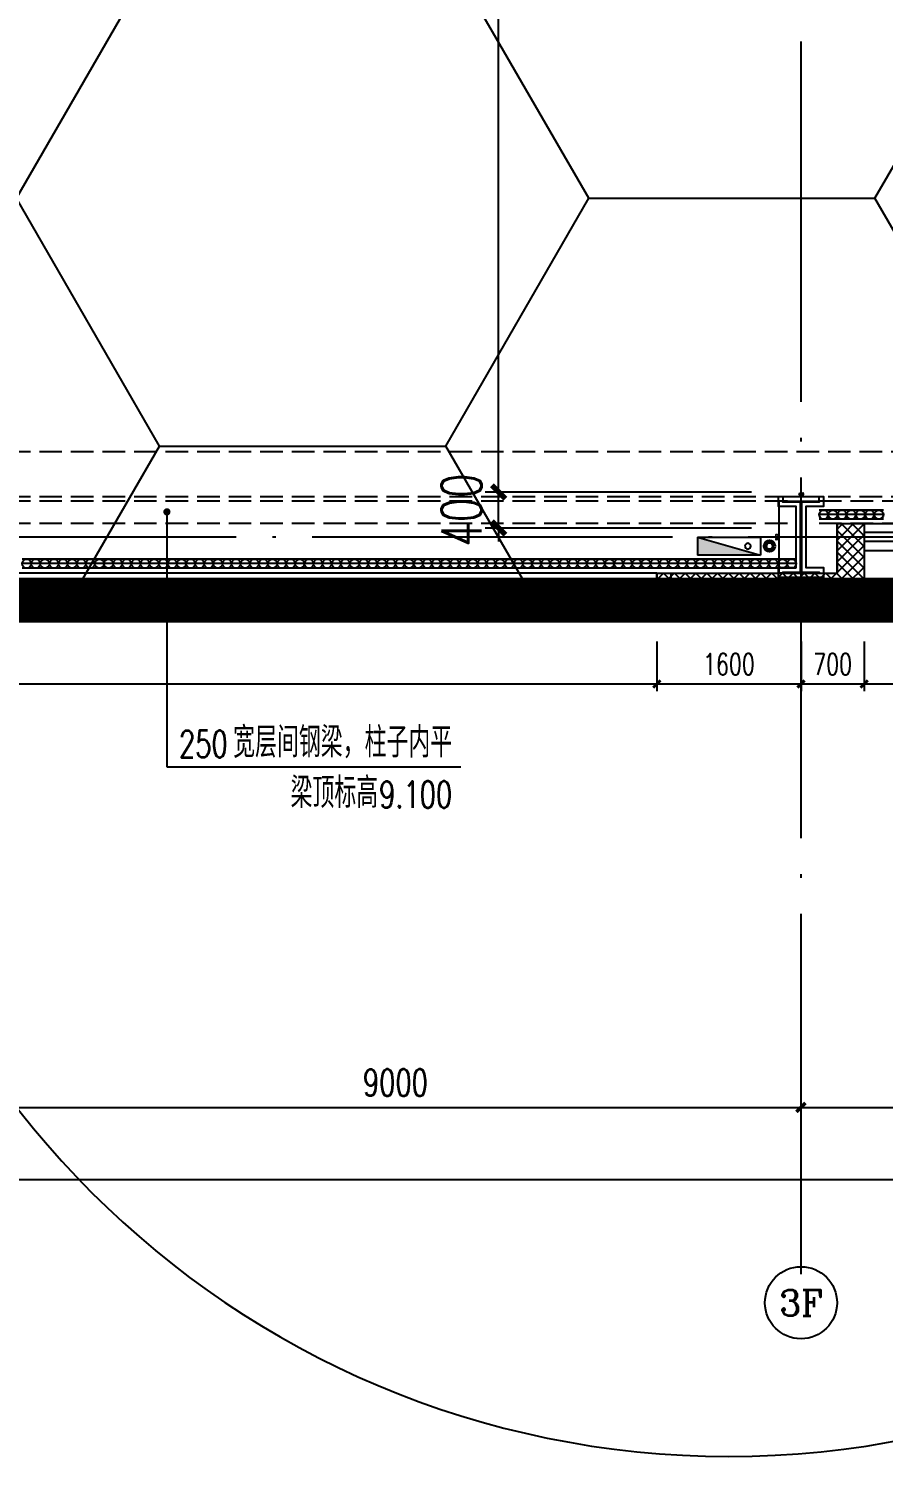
# Model space of a CAD drawing. Extents: x -821772 to -21949, y 506164 to 1049594.
# Drawn here: x -182425 to -172940, y 538719 to 554563 of the extents above; entities that cross this region are included whole.
import ezdxf
from ezdxf.enums import TextEntityAlignment as Align
from ezdxf.xclip import XClip

# ---------------------------------------------------------------- set-up
doc = ezdxf.new("R2010")
doc.units = 0
doc.header["$LTSCALE"] = 1000
doc.header["$MEASUREMENT"] = 0
doc.header["$XCLIPFRAME"] = 2
for name, pattern in [('10平面20250807_t3$0$DASH', [0.35, 0.25, -0.1]), ('10平面20250807_t3$0$DOTE', [2.42, 2, -0.2, 0.02, -0.2]), ('DASH', [0.35, 0.25, -0.1])]:
    doc.linetypes.add(name, pattern=pattern)
doc.layers.get('Defpoints').update_dxf_attribs({"color": 210})
doc.layers.add('1-防火分区线', color=201, linetype='DASH', lineweight=50)
doc.layers.add('10平面20250807_t3$0$LG-ZF消防', color=1, linetype='Continuous', lineweight=60)
for name, color, linetype in [('10平面20250807_t3$0$A-AXIS-D', 8, 'Continuous'), ('10平面20250807_t3$0$A-AXIS-DOTE', 8, '10平面20250807_t3$0$DOTE'), ('10平面20250807_t3$0$A-AXIS-DP', 8, 'Continuous'), ('10平面20250807_t3$0$A-AXIS-SYMB', 8, 'Continuous'), ('10平面20250807_t3$0$A-HATCH-2', 8, 'Continuous'), ('10平面20250807_t3$0$A-HRAIL', 8, 'Continuous'), ('10平面20250807_t3$0$A-LIN-V', 8, 'Continuous'), ('10平面20250807_t3$0$A-SFCE', 8, 'Continuous'), ('10平面20250807_t3$0$A-WINDOW', 8, 'Continuous'), ('10平面20250807_t3$0$AS-COLN', 8, 'Continuous'), ('10平面20250807_t3$0$AS-WALL', 8, 'Continuous'), ('10平面20250807_t3$0$AS-结构边线层', 8, 'Continuous'), ('10平面20250807_t3$0$DIM_SYMB', 8, 'Continuous'), ('10平面20250807_t3$0$PUB_HATCH', 8, 'Continuous'), ('10平面20250807_t3$0$PUB_TEXT', 8, 'Continuous'), ('10平面20250807_t3$0$SB_ZF消火栓', 10, 'Continuous'), ('10平面20250807_t3$0$SB_ZF消火栓M', 10, 'Continuous'), ('10平面20250807_t3$0$建-窗', 8, 'Continuous'), ('10平面20250807_t3$0$建-门窗编号', 8, 'Continuous'), ('PUB_HATCH', 8, 'Continuous')]:
    doc.layers.add(name, color=color, linetype=linetype)
doc.styles.add('10平面20250807_t3$0$_TCH_AXIS', font='COMPLEX', dxfattribs={"bigfont": 'GBCBIG'})
doc.styles.add('10平面20250807_t3$0$_TCH_DIM', font='SIMPLEX', dxfattribs={"bigfont": 'GBCBIG'})
doc.styles.add('10平面20250807_t3$0$_TCH_DIM_T3', font='SIMPLEX', dxfattribs={"width": 0.705882, "bigfont": 'GBCBIG'})
doc.styles.add('10平面20250807_t3$0$A-WIN-LABEL', font='SIMPLEX', dxfattribs={"bigfont": 'GBCBIG'})
doc.dimstyles.new('10平面20250807_t3$0$_TCH_ARCH&&10', dxfattribs={"dimtxt": 29.75, "dimasz": 10, "dimexe": 10, "dimexo": 10, "dimgap": 12.625, "dimtad": 1, "dimdec": 0, "dimzin": 0, "dimdsep": 46, "dimtxsty": '10平面20250807_t3$0$_TCH_DIM_T3', "dimblk": '10平面20250807_t3$0$_ArchTick', "dimcen": 0.09, "dimclrt": 7, "dimazin": 2, "dimtfac": 1, "dimtdec": 0, "dimtix": 1, "dimtmove": 2, "dimatfit": 3, "dimfxl": 0, "dimtolj": 1, "dimtzin": 0, "dimarcsym": 0})
doc.dimstyles.new('10平面20250807_t3$0$_TCH_ARCH&&100', dxfattribs={"dimtxt": 297.5, "dimasz": 100, "dimexe": 100, "dimexo": 100, "dimgap": 126.25, "dimtad": 1, "dimdec": 0, "dimzin": 0, "dimdsep": 46, "dimtxsty": '10平面20250807_t3$0$_TCH_DIM_T3', "dimblk": '10平面20250807_t3$0$_ArchTick', "dimcen": 0.09, "dimclrt": 7, "dimazin": 2, "dimtfac": 1, "dimtdec": 0, "dimtix": 1, "dimtmove": 2, "dimatfit": 3, "dimfxl": 0, "dimtolj": 1, "dimtzin": 0, "dimarcsym": 0})
doc.dimstyles.new('10平面20250807_t3$0$_TCH_ARCH&&150', dxfattribs={"dimtxt": 446.25, "dimasz": 150, "dimexe": 150, "dimexo": 150, "dimgap": 189.375, "dimtad": 1, "dimdec": 0, "dimzin": 0, "dimdsep": 46, "dimtxsty": '10平面20250807_t3$0$_TCH_DIM_T3', "dimblk": '10平面20250807_t3$0$_ArchTick', "dimcen": 0.09, "dimclrt": 7, "dimazin": 2, "dimtfac": 1, "dimtdec": 0, "dimtix": 1, "dimtmove": 2, "dimatfit": 3, "dimfxl": 0, "dimtolj": 1, "dimtzin": 0, "dimarcsym": 0})
doc.dimstyles.new('10平面20250807_t3$0$_TCH_ARCH&&80', dxfattribs={"dimtxt": 238, "dimasz": 80, "dimexe": 80, "dimexo": 80, "dimgap": 101, "dimtad": 1, "dimdec": 0, "dimzin": 0, "dimdsep": 46, "dimtxsty": '10平面20250807_t3$0$_TCH_DIM_T3', "dimblk": '10平面20250807_t3$0$_ArchTick', "dimcen": 0.09, "dimclrt": 7, "dimazin": 2, "dimtfac": 1, "dimtdec": 0, "dimtix": 1, "dimtmove": 2, "dimatfit": 3, "dimfxl": 0, "dimtolj": 1, "dimtzin": 0, "dimarcsym": 0})
pattern_1 = [(45, (60, 0), (-60.000061, 60.000061), []), (135, (60, 0), (-60.000061, -60.000061), [])]

# ---------------------------------------------------------------- blocks, each defined once
blk = doc.blocks.new('10平面20250807_t3$0$_ArchTick')
at = {"color": 0, "linetype": 'ByBlock', "const_width": 0.4}
blk.add_lwpolyline([(-0.5, -0.5), (0.5, 0.5)], dxfattribs=at)
blk = doc.blocks.new('*D9918')
at = {"layer": '10平面20250807_t3$0$A-AXIS-D', "color": 0, "lineweight": -2}
for p, q in [((37882, -261470), (37882, -262328)), ((46882, -261470), (46882, -262328)), ((37882, -262228), (46882, -262228))]:
    blk.add_line(p, q, dxfattribs=at)
at = {"layer": 'Defpoints', "color": 0}
for p in [(37882, -261370), (46882, -261370), (46882, -262228)]:
    blk.add_point(p, dxfattribs=at)
at = {"layer": '10平面20250807_t3$0$A-AXIS-D', "color": 0, "lineweight": -2, "xscale": 100, "yscale": 100, "zscale": 100, "rotation": 180}
blk.add_blockref('10平面20250807_t3$0$_ArchTick', (37882, -262228), dxfattribs=at)
at = {"layer": '10平面20250807_t3$0$A-AXIS-D', "color": 0, "lineweight": -2, "xscale": 100, "yscale": 100, "zscale": 100}
blk.add_blockref('10平面20250807_t3$0$_ArchTick', (46882, -262228), dxfattribs=at)
at = {"layer": '10平面20250807_t3$0$A-AXIS-D', "color": 7, "insert": (42382, -261953), "char_height": 297.5, "attachment_point": 5, "style": '10平面20250807_t3$0$_TCH_DIM_T3'}
blk.add_mtext('\\A1;9000', dxfattribs=at)
blk = doc.blocks.new('*D9919')
at = {"layer": '10平面20250807_t3$0$A-AXIS-D', "color": 0, "lineweight": -2}
for p, q in [((46882, -261470), (46882, -262328)), ((55882, -261470), (55882, -262328)), ((46882, -262228), (55882, -262228))]:
    blk.add_line(p, q, dxfattribs=at)
at = {"layer": 'Defpoints', "color": 0}
for p in [(46882, -261370), (55882, -261370), (55882, -262228)]:
    blk.add_point(p, dxfattribs=at)
at = {"layer": '10平面20250807_t3$0$A-AXIS-D', "color": 0, "lineweight": -2, "xscale": 100, "yscale": 100, "zscale": 100, "rotation": 180}
blk.add_blockref('10平面20250807_t3$0$_ArchTick', (46882, -262228), dxfattribs=at)
at = {"layer": '10平面20250807_t3$0$A-AXIS-D', "color": 0, "lineweight": -2, "xscale": 100, "yscale": 100, "zscale": 100}
blk.add_blockref('10平面20250807_t3$0$_ArchTick', (55882, -262228), dxfattribs=at)
at = {"layer": '10平面20250807_t3$0$A-AXIS-D', "color": 7, "insert": (51382, -261953), "char_height": 297.5, "attachment_point": 5, "style": '10平面20250807_t3$0$_TCH_DIM_T3'}
blk.add_mtext('\\A1;9000', dxfattribs=at)
blk = doc.blocks.new('*D10049')
at = {"layer": '10平面20250807_t3$0$A-AXIS-D', "color": 0, "lineweight": -2}
for p, q in [((-93018, -261570), (-93018, -263128)), ((92682, -261570), (92682, -263128)), ((-93018, -263028), (92682, -263028))]:
    blk.add_line(p, q, dxfattribs=at)
at = {"layer": 'Defpoints', "color": 0}
for p in [(-93018, -261470), (92682, -261470), (92682, -263028)]:
    blk.add_point(p, dxfattribs=at)
at = {"layer": '10平面20250807_t3$0$A-AXIS-D', "color": 0, "lineweight": -2, "xscale": 100, "yscale": 100, "zscale": 100, "rotation": 180}
blk.add_blockref('10平面20250807_t3$0$_ArchTick', (-93018, -263028), dxfattribs=at)
at = {"layer": '10平面20250807_t3$0$A-AXIS-D', "color": 0, "lineweight": -2, "xscale": 100, "yscale": 100, "zscale": 100}
blk.add_blockref('10平面20250807_t3$0$_ArchTick', (92682, -263028), dxfattribs=at)
at = {"layer": '10平面20250807_t3$0$A-AXIS-D', "color": 7, "insert": (-168, -262753), "char_height": 297.5, "attachment_point": 5, "style": '10平面20250807_t3$0$_TCH_DIM_T3'}
blk.add_mtext('\\A1;185700', dxfattribs=at)
blk = doc.blocks.new('10平面20250807_t3$0$WINDOW2DLIB$DYNSTYLE$00000005')
at = {"color": 0}
for points in [[(-0.5, 0.5), (-0.5, -0.5)], [(-0.5, 0.5), (0.5, 0.5)], [(0.5, -0.5), (0.5, 0.5)], [(0.5, 0.16667), (-0.5, 0.16667)], [(0.5, -0.16667), (-0.5, -0.16667)], [(-0.5, -0.5), (0.5, -0.5)]]:
    blk.add_lwpolyline(points, dxfattribs=at)
blk = doc.blocks.new('10平面20250807_t3$0$42343243')
at = {"layer": '10平面20250807_t3$0$PUB_HATCH'}
h = blk.add_hatch(dxfattribs=at)
h.set_pattern_fill('多孔材料', color=256, scale=30, style=0)
h.set_pattern_definition(pattern_1)
h.paths.add_polyline_path([(-173154, 1223170), (-175454, 1223170), (-175454, 1222870), (-173454, 1222870)])
h = blk.add_hatch(dxfattribs=at)
h.set_pattern_fill('多孔材料', color=256, scale=30, style=0)
h.set_pattern_definition(pattern_1)
h.paths.add_polyline_path([(-173454, 1222320), (-173154, 1222620), (-173154, 1223170), (-173454, 1222870)])
h = blk.add_hatch(dxfattribs=at)
h.set_pattern_fill('多孔材料', color=256, scale=30, style=0)
h.set_pattern_definition(pattern_1)
h.paths.add_polyline_path([(-173454, 1222320), (-173154, 1222320), (-173154, 1222620)])
at = {"layer": '10平面20250807_t3$0$AS-WALL'}
for p, q in [((-173154, 1223170), (-175454, 1223170)), ((-175454, 1223170), (-175454, 1222870)), ((-173154, 1222620), (-173154, 1223170)), ((-175454, 1222870), (-173454, 1222870)), ((-173454, 1222320), (-173454, 1222870)), ((-173154, 1222320), (-173154, 1222620)), ((-173454, 1222320), (-173154, 1222320))]:
    blk.add_line(p, q, dxfattribs=at)
at = {"layer": '10平面20250807_t3$0$建-窗'}
ref = blk.add_blockref('10平面20250807_t3$0$WINDOW2DLIB$DYNSTYLE$00000005', (-185904, 1223020), dxfattribs=dict(at, xscale=-20900, yscale=-300, zscale=300, rotation=359.9999999994913))
ref.add_attrib('A', 'C20924', (-186194, 1223521), dxfattribs={"layer": '10平面20250807_t3$0$建-门窗编号', "ltscale": 500, "height": 148.8, "style": '10平面20250807_t3$0$A-WIN-LABEL', "width": 0.705882})
ref = blk.add_blockref('10平面20250807_t3$0$WINDOW2DLIB$DYNSTYLE$00000005', (-172404, 1222470), dxfattribs=dict(at, xscale=-1500, yscale=300, zscale=300, rotation=179.9999999999555))
ref.add_attrib('A', 'C1584', (-172634, 1222733), dxfattribs={"layer": '10平面20250807_t3$0$建-门窗编号', "ltscale": 500, "height": 148.8, "rotation": 360, "style": '10平面20250807_t3$0$A-WIN-LABEL', "width": 0.705882})
blk = doc.blocks.new('10平面20250807_t3$0$43243')
at = {"layer": '10平面20250807_t3$0$AS-结构边线层'}
blk.add_lwpolyline([(-227454, 549070), (-225354, 549070), (-225354, 548520), (-223514, 548520), (-223514, 548350), (-210494, 548350), (-210494, 548520), (-200454, 548520), (-200454, 549070), (-198354, 549070), (-198354, 548520), (-196514, 548520), (-196514, 548350), (-175294, 548350), (-175294, 548520), (-173454, 548520), (-173454, 549070), (-171354, 549070), (-171354, 548520), (-169514, 548520), (-169514, 548350), (-155994, 548350), (-155994, 548520), (-146454, 548520)], dxfattribs=at)
blk = doc.blocks.new('10平面20250807_t3$0$3243243')
at = {"layer": '10平面20250807_t3$0$A-AXIS-SYMB'}
for p, q in [((-180890, 549200), (-180890, 546370)), ((-180890, 546370), (-177630, 546370))]:
    blk.add_line(p, q, dxfattribs=at)
at = {"layer": '10平面20250807_t3$0$A-AXIS-SYMB', "const_width": 40}
blk.add_lwpolyline([(-180890, 549220, 1), (-180890, 549180, 1)], format="xyb", close=True, dxfattribs=at)
at = {"layer": '10平面20250807_t3$0$A-SFCE', "linetype": '10平面20250807_t3$0$DASH'}
for p, q in [((-174004.2, 549320), (-191704.2, 549320)), ((-174004.2, 549070), (-191704.2, 549070))]:
    blk.add_line(p, q, dxfattribs=at)
at = {"layer": '10平面20250807_t3$0$A-SFCE', "color": 2, "linetype": '10平面20250807_t3$0$DASH'}
for p, q in [((-165004.2, 549320), (-173704.2, 549320)), ((-165004.2, 549070), (-173704.2, 549070))]:
    blk.add_line(p, q, dxfattribs=at)
at = {"layer": '10平面20250807_t3$0$PUB_TEXT', "style": '10平面20250807_t3$0$_TCH_DIM'}
for s, p in [('宽层间钢梁，柱子内平', (-180155.2, 546475)), ('梁顶标高', (-179518, 545915))]:
    blk.add_text(s, height=337.59, dxfattribs=at).set_placement(p)
at = {"layer": '10平面20250807_t3$0$PUB_TEXT', "style": '10平面20250807_t3$0$_TCH_DIM', "width": 0.705882}
for s, p in [('250', (-180755.2, 546475)), ('9.100', (-178535, 545915))]:
    blk.add_text(s, height=297.5, dxfattribs=at).set_placement(p)
blk = doc.blocks.new('*D10507')
at = {"layer": '10平面20250807_t3$0$A-WINDOW', "color": 0, "lineweight": -2}
for p, q in [((-174404, 566520), (-177359, 566520)), ((-177209, 549420), (-177209, 566520)), ((-174404, 549420), (-177359, 549420))]:
    blk.add_line(p, q, dxfattribs=at)
at = {"layer": 'Defpoints', "color": 0}
for p in [(-177209, 566520), (-174254, 566520), (-174254, 549420)]:
    blk.add_point(p, dxfattribs=at)
at = {"layer": '10平面20250807_t3$0$A-WINDOW', "color": 0, "lineweight": -2, "xscale": 150, "yscale": 150, "zscale": 150}
for p, rotation in [((-177209, 566520), 90), ((-177209, 549420), 270)]:
    blk.add_blockref('10平面20250807_t3$0$_ArchTick', p, dxfattribs=dict(at, rotation=rotation))
at = {"layer": '10平面20250807_t3$0$A-WINDOW', "color": 7, "insert": (-177621, 557970), "char_height": 446.2, "attachment_point": 5, "rotation": 90, "style": '10平面20250807_t3$0$_TCH_DIM_T3'}
blk.add_mtext('\\A1;17100', dxfattribs=at)
blk = doc.blocks.new('*D10508')
at = {"layer": '10平面20250807_t3$0$A-WINDOW', "color": 0, "lineweight": -2}
for p, q in [((-177209, 549420), (-177209, 549570)), ((-174404, 549420), (-177359, 549420)), ((-177209, 549020), (-177209, 549420)), ((-174404, 549020), (-177359, 549020)), ((-177209, 549020), (-177209, 548870))]:
    blk.add_line(p, q, dxfattribs=at)
at = {"layer": 'Defpoints', "color": 0}
for p in [(-177209, 549420), (-174254, 549420), (-174254, 549020)]:
    blk.add_point(p, dxfattribs=at)
at = {"layer": '10平面20250807_t3$0$A-WINDOW', "color": 0, "lineweight": -2, "xscale": 150, "yscale": 150, "zscale": 150}
for p, rotation in [((-177209, 549420), 270), ((-177209, 549020), 90)]:
    blk.add_blockref('10平面20250807_t3$0$_ArchTick', p, dxfattribs=dict(at, rotation=rotation))
at = {"layer": '10平面20250807_t3$0$A-WINDOW', "color": 7, "insert": (-177621, 549220), "char_height": 446.2, "attachment_point": 5, "rotation": 90, "style": '10平面20250807_t3$0$_TCH_DIM_T3'}
blk.add_mtext('\\A1;400', dxfattribs=at)
blk = doc.blocks.new('*D10492')
at = {"layer": '10平面20250807_t3$0$A-AXIS-DP', "color": 0, "lineweight": -2}
for p, q in [((-165054, 621030), (-165054, 621079)), ((-165054, 621069), (-164654, 621069)), ((-164654, 621030), (-164654, 621079))]:
    blk.add_line(p, q, dxfattribs=at)
at = {"layer": 'Defpoints', "color": 0}
for p in [(-165054, 621020), (-164654, 621069), (-164654, 621020)]:
    blk.add_point(p, dxfattribs=at)
at = {"layer": '10平面20250807_t3$0$A-AXIS-DP', "color": 0, "lineweight": -2, "xscale": 10, "yscale": 10, "zscale": 10, "rotation": 180}
blk.add_blockref('10平面20250807_t3$0$_ArchTick', (-165054, 621069), dxfattribs=at)
at = {"layer": '10平面20250807_t3$0$A-AXIS-DP', "color": 0, "lineweight": -2, "xscale": 10, "yscale": 10, "zscale": 10}
blk.add_blockref('10平面20250807_t3$0$_ArchTick', (-164654, 621069), dxfattribs=at)
at = {"layer": '10平面20250807_t3$0$A-AXIS-DP', "color": 7, "insert": (-164854, 621096), "char_height": 29.8, "attachment_point": 5, "style": '10平面20250807_t3$0$_TCH_DIM_T3'}
blk.add_mtext('\\A1;400', dxfattribs=at)
blk = doc.blocks.new('*D10493')
at = {"layer": '10平面20250807_t3$0$A-AXIS-DP', "color": 0, "lineweight": -2}
for p, q in [((-165064, 621020), (-165105, 621020)), ((-165095, 620220), (-165095, 621020)), ((-165064, 620220), (-165105, 620220))]:
    blk.add_line(p, q, dxfattribs=at)
at = {"layer": 'Defpoints', "color": 0}
for p in [(-165095, 621020), (-165054, 621020), (-165054, 620220)]:
    blk.add_point(p, dxfattribs=at)
at = {"layer": '10平面20250807_t3$0$A-AXIS-DP', "color": 0, "lineweight": -2, "xscale": 10, "yscale": 10, "zscale": 10}
for p, rotation in [((-165095, 621020), 90), ((-165095, 620220), 270)]:
    blk.add_blockref('10平面20250807_t3$0$_ArchTick', p, dxfattribs=dict(at, rotation=rotation))
at = {"layer": '10平面20250807_t3$0$A-AXIS-DP', "color": 7, "insert": (-165123, 620620), "char_height": 29.8, "attachment_point": 5, "rotation": 90, "style": '10平面20250807_t3$0$_TCH_DIM_T3'}
blk.add_mtext('\\A1;800', dxfattribs=at)
blk = doc.blocks.new('10平面20250807_t3$0$99平面图例外参$0$$LinePat$圆环')
for points in [[(0, 150), (300, 150)], [(0, 0), (300, 0)], [(0, -150), (300, -150)]]:
    blk.add_lwpolyline(points)
at = {"color": 0}
blk.add_circle((150, 0), 150, dxfattribs=at)
blk = doc.blocks.new('10平面20250807_t3$0$34242343243')
at = {"layer": '10平面20250807_t3$0$A-HRAIL', "yscale": 0.3333333333333333, "zscale": 0.3333333333333333}
for p, xscale, rotation in [((-173552, 549170), 0.3402776645623614, 180), ((-173450, 549170), 0.3402776645623614, 180), ((-173348, 549170), 0.3402776645623614, 180), ((-173246, 549170), 0.3402776645623614, 180), ((-173144, 549170), 0.3402776645623614, 180), ((-173042, 549170), 0.3402776645623614, 180), ((-172940, 549170), 0.3402776645623614, 180), ((-182396, 548626), 0.3368181818181818, 180.0000000002033), ((-182295, 548626), 0.3368181818181818, 180.0000000002033), ((-182194, 548626), 0.3368181818181818, 180.0000000002033), ((-182093, 548626), 0.3368181818181818, 180.0000000002033), ((-181992, 548626), 0.3368181818181818, 180.0000000002033), ((-181891, 548626), 0.3368181818181818, 180.0000000002033), ((-181790, 548626), 0.3368181818181818, 180.0000000002033), ((-181689, 548626), 0.3368181818181818, 180.0000000002033), ((-181588, 548626), 0.3368181818181818, 180.0000000002033), ((-181487, 548626), 0.3368181818181818, 180.0000000002033), ((-181386, 548626), 0.3368181818181818, 180.0000000002033), ((-181285, 548626), 0.3368181818181818, 180.0000000002033), ((-181183, 548626), 0.3368181818181818, 180.0000000002033), ((-181082, 548626), 0.3368181818181818, 180.0000000002033), ((-180981, 548626), 0.3368181818181818, 180.0000000002033), ((-180880, 548626), 0.3368181818181818, 180.0000000002033), ((-180779, 548626), 0.3368181818181818, 180.0000000002033), ((-180678, 548626), 0.3368181818181818, 180.0000000002033), ((-180577, 548626), 0.3368181818181818, 180.0000000002033), ((-180476, 548626), 0.3368181818181818, 180.0000000002033), ((-180375, 548626), 0.3368181818181818, 180.0000000002033), ((-180274, 548626), 0.3368181818181818, 180.0000000002033), ((-180173, 548626), 0.3368181818181818, 180.0000000002033), ((-180072, 548626), 0.3368181818181818, 180.0000000002033), ((-179971, 548626), 0.3368181818181818, 180.0000000002033), ((-179870, 548626), 0.3368181818181818, 180.0000000002033), ((-179769, 548626), 0.3368181818181818, 180.0000000002033), ((-179668, 548626), 0.3368181818181818, 180.0000000002033), ((-179567, 548626), 0.3368181818181818, 180.0000000002033), ((-179466, 548626), 0.3368181818181818, 180.0000000002033), ((-179365, 548626), 0.3368181818181818, 180.0000000002033), ((-179264, 548626), 0.3368181818181818, 180.0000000002033), ((-179163, 548626), 0.3368181818181818, 180.0000000002033), ((-179062, 548626), 0.3368181818181818, 180.0000000002033), ((-178960, 548626), 0.3368181818181818, 180.0000000002033), ((-178859, 548626), 0.3368181818181818, 180.0000000002033), ((-178758, 548626), 0.3368181818181818, 180.0000000002033), ((-178657, 548626), 0.3368181818181818, 180.0000000002033), ((-178556, 548626), 0.3368181818181818, 180.0000000002033), ((-178455, 548626), 0.3368181818181818, 180.0000000002033), ((-178354, 548626), 0.3368181818181818, 180.0000000002033), ((-178253, 548626), 0.3368181818181818, 180.0000000002033), ((-178152, 548626), 0.3368181818181818, 180.0000000002033), ((-178051, 548626), 0.3368181818181818, 180.0000000002033), ((-177950, 548626), 0.3368181818181818, 180.0000000002033), ((-177849, 548626), 0.3368181818181818, 180.0000000002033), ((-177748, 548626), 0.3368181818181818, 180.0000000002033), ((-177647, 548626), 0.3368181818181818, 180.0000000002033), ((-177546, 548626), 0.3368181818181818, 180.0000000002033), ((-177445, 548626), 0.3368181818181818, 180.0000000002033), ((-177344, 548626), 0.3368181818181818, 180.0000000002033), ((-177243, 548626), 0.3368181818181818, 180.0000000002033), ((-177142, 548626), 0.3368181818181818, 180.0000000002033), ((-177041, 548626), 0.3368181818181818, 180.0000000002033), ((-176940, 548626), 0.3368181818181818, 180.0000000002033), ((-176839, 548626), 0.3368181818181818, 180.0000000002033), ((-176737, 548626), 0.3368181818181818, 180.0000000002033), ((-176636, 548626), 0.3368181818181818, 180.0000000002033), ((-176535, 548626), 0.3368181818181818, 180.0000000002033), ((-176434, 548626), 0.3368181818181818, 180.0000000002033), ((-176333, 548626), 0.3368181818181818, 180.0000000002033), ((-176232, 548626), 0.3368181818181818, 180.0000000002033), ((-176131, 548626), 0.3368181818181818, 180.0000000002033), ((-176030, 548626), 0.3368181818181818, 180.0000000002033), ((-175929, 548626), 0.3368181818181818, 180.0000000002033), ((-175828, 548626), 0.3368181818181818, 180.0000000002033), ((-175727, 548626), 0.3368181818181818, 180.0000000002033), ((-175626, 548626), 0.3368181818181818, 180.0000000002033), ((-175525, 548626), 0.3368181818181818, 180.0000000002033), ((-175424, 548626), 0.3368181818181818, 180.0000000002033), ((-175323, 548626), 0.3368181818181818, 180.0000000002033), ((-175222, 548626), 0.3368181818181818, 180.0000000002033), ((-175121, 548626), 0.3368181818181818, 180.0000000002033), ((-175020, 548626), 0.3368181818181818, 180.0000000002033), ((-174919, 548626), 0.3368181818181818, 180.0000000002033), ((-174818, 548626), 0.3368181818181818, 180.0000000002033), ((-174717, 548626), 0.3368181818181818, 180.0000000002033), ((-174616, 548626), 0.3368181818181818, 180.0000000002033), ((-174514, 548626), 0.3368181818181818, 180.0000000002033), ((-174413, 548626), 0.3368181818181818, 180.0000000002033), ((-174312, 548626), 0.3368181818181818, 180.0000000002033), ((-174211, 548626), 0.3368181818181818, 180.0000000002033), ((-174110, 548626), 0.3368181818181818, 180.0000000002033), ((-174009, 548626), 0.3368181818181818, 180.0000000002033), ((-173908, 548626), 0.3368181818181818, 180.0000000002033)]:
    blk.add_blockref('10平面20250807_t3$0$99平面图例外参$0$$LinePat$圆环', p, dxfattribs=dict(at, xscale=xscale, rotation=rotation))
blk = doc.blocks.new('10平面20250807_t3$0$A$C5D961328')
at = {"layer": '10平面20250807_t3$0$SB_ZF消火栓'}
blk.add_hatch(color=256, dxfattribs=at).paths.add_polyline_path([(0, 40), (700, 40), (700, 240)])
at = {"layer": '10平面20250807_t3$0$A-LIN-V', "ltscale": 500}
blk.add_circle((350, 40), 10001, dxfattribs=at)
at = {"layer": '10平面20250807_t3$0$SB_ZF消火栓'}
for p, q in [((700, 240), (0, 240)), ((0, 240), (0, 40)), ((700, 240), (0, 40)), ((700, 240), (700, 40)), ((0, 40), (700, 40))]:
    blk.add_line(p, q, dxfattribs=at)
at = {"layer": '10平面20250807_t3$0$SB_ZF消火栓', "color": 1}
blk.add_circle((140, 140), 32.5, dxfattribs=at)
blk = doc.blocks.new('10平面20250807_t3$0$we42342343234')
at = {"layer": '10平面20250807_t3$0$LG-ZF消防'}
blk.add_circle((-174204, 548820), 50, dxfattribs=at)
at = {"layer": '10平面20250807_t3$0$SB_ZF消火栓M', "xscale": -1}
blk.add_blockref('10平面20250807_t3$0$A$C5D961328', (-174304, 548680), dxfattribs=at)
blk = doc.blocks.new('10平面20250807_t3$0$234243242332')
at = {"layer": '10平面20250807_t3$0$SB_ZF消火栓'}
blk.add_blockref('10平面20250807_t3$0$we42342343234', (0, 0), dxfattribs=at)
blk = doc.blocks.new('*D12142')
at = {"layer": '10平面20250807_t3$0$A-AXIS-DP', "color": 0, "lineweight": -2}
for p, q in [((-196354, 547760), (-196354, 547210)), ((-175454, 547760), (-175454, 547210)), ((-196354, 547290), (-175454, 547290))]:
    blk.add_line(p, q, dxfattribs=at)
at = {"layer": 'Defpoints', "color": 0}
for p in [(-196354, 547840), (-175454, 547840), (-175454, 547290)]:
    blk.add_point(p, dxfattribs=at)
at = {"layer": '10平面20250807_t3$0$A-AXIS-DP', "color": 0, "lineweight": -2, "xscale": 80, "yscale": 80, "zscale": 80, "rotation": 180}
blk.add_blockref('10平面20250807_t3$0$_ArchTick', (-196354, 547290), dxfattribs=at)
at = {"layer": '10平面20250807_t3$0$A-AXIS-DP', "color": 0, "lineweight": -2, "xscale": 80, "yscale": 80, "zscale": 80}
blk.add_blockref('10平面20250807_t3$0$_ArchTick', (-175454, 547290), dxfattribs=at)
at = {"layer": '10平面20250807_t3$0$A-AXIS-DP', "color": 7, "insert": (-185904, 547510), "char_height": 238, "attachment_point": 5, "style": '10平面20250807_t3$0$_TCH_DIM_T3'}
blk.add_mtext('\\A1;20900', dxfattribs=at)
blk = doc.blocks.new('*D12143')
at = {"layer": '10平面20250807_t3$0$A-AXIS-DP', "color": 0, "lineweight": -2}
for p, q in [((-175454, 547760), (-175454, 547210)), ((-173854, 547760), (-173854, 547210)), ((-175454, 547290), (-173854, 547290))]:
    blk.add_line(p, q, dxfattribs=at)
at = {"layer": 'Defpoints', "color": 0}
for p in [(-175454, 547840), (-173854, 547840), (-173854, 547290)]:
    blk.add_point(p, dxfattribs=at)
at = {"layer": '10平面20250807_t3$0$A-AXIS-DP', "color": 0, "lineweight": -2, "xscale": 80, "yscale": 80, "zscale": 80, "rotation": 180}
blk.add_blockref('10平面20250807_t3$0$_ArchTick', (-175454, 547290), dxfattribs=at)
at = {"layer": '10平面20250807_t3$0$A-AXIS-DP', "color": 0, "lineweight": -2, "xscale": 80, "yscale": 80, "zscale": 80}
blk.add_blockref('10平面20250807_t3$0$_ArchTick', (-173854, 547290), dxfattribs=at)
at = {"layer": '10平面20250807_t3$0$A-AXIS-DP', "color": 7, "insert": (-174654, 547510), "char_height": 238, "attachment_point": 5, "style": '10平面20250807_t3$0$_TCH_DIM_T3'}
blk.add_mtext('\\A1;1600', dxfattribs=at)
blk = doc.blocks.new('*D12144')
at = {"layer": '10平面20250807_t3$0$A-AXIS-DP', "color": 0, "lineweight": -2}
for p, q in [((-173854, 547760), (-173854, 547210)), ((-173154, 547760), (-173154, 547210)), ((-173854, 547290), (-173154, 547290))]:
    blk.add_line(p, q, dxfattribs=at)
at = {"layer": 'Defpoints', "color": 0}
for p in [(-173854, 547840), (-173154, 547840), (-173154, 547290)]:
    blk.add_point(p, dxfattribs=at)
at = {"layer": '10平面20250807_t3$0$A-AXIS-DP', "color": 0, "lineweight": -2, "xscale": 80, "yscale": 80, "zscale": 80, "rotation": 180}
blk.add_blockref('10平面20250807_t3$0$_ArchTick', (-173854, 547290), dxfattribs=at)
at = {"layer": '10平面20250807_t3$0$A-AXIS-DP', "color": 0, "lineweight": -2, "xscale": 80, "yscale": 80, "zscale": 80}
blk.add_blockref('10平面20250807_t3$0$_ArchTick', (-173154, 547290), dxfattribs=at)
at = {"layer": '10平面20250807_t3$0$A-AXIS-DP', "color": 7, "insert": (-173504, 547510), "char_height": 238, "attachment_point": 5, "style": '10平面20250807_t3$0$_TCH_DIM_T3'}
blk.add_mtext('\\A1;700', dxfattribs=at)
blk = doc.blocks.new('*D12145')
at = {"layer": '10平面20250807_t3$0$A-AXIS-DP', "color": 0, "lineweight": -2}
for p, q in [((-173154, 547760), (-173154, 547210)), ((-171654, 547760), (-171654, 547210)), ((-173154, 547290), (-171654, 547290))]:
    blk.add_line(p, q, dxfattribs=at)
at = {"layer": 'Defpoints', "color": 0}
for p in [(-173154, 547840), (-171654, 547840), (-171654, 547290)]:
    blk.add_point(p, dxfattribs=at)
at = {"layer": '10平面20250807_t3$0$A-AXIS-DP', "color": 0, "lineweight": -2, "xscale": 80, "yscale": 80, "zscale": 80, "rotation": 180}
blk.add_blockref('10平面20250807_t3$0$_ArchTick', (-173154, 547290), dxfattribs=at)
at = {"layer": '10平面20250807_t3$0$A-AXIS-DP', "color": 0, "lineweight": -2, "xscale": 80, "yscale": 80, "zscale": 80}
blk.add_blockref('10平面20250807_t3$0$_ArchTick', (-171654, 547290), dxfattribs=at)
at = {"layer": '10平面20250807_t3$0$A-AXIS-DP', "color": 7, "insert": (-172404, 547510), "char_height": 238, "attachment_point": 5, "style": '10平面20250807_t3$0$_TCH_DIM_T3'}
blk.add_mtext('\\A1;1500', dxfattribs=at)
blk = doc.blocks.new('10平面20250807_t3$0$dote')
at = {"layer": '10平面20250807_t3$0$A-AXIS-D'}
blk.add_circle((46882.2, -264396), 400, dxfattribs=at)
at = {"layer": '10平面20250807_t3$0$A-AXIS-DOTE', "ltscale": 2}
for p, q in [((46882.2, -264080), (46882.2, -167560.7)), ((98696.4, -255900), (-97273.6, -255900))]:
    blk.add_line(p, q, dxfattribs=at)
at = {"layer": '10平面20250807_t3$0$PUB_TEXT', "style": '10平面20250807_t3$0$_TCH_AXIS'}
blk.add_text('3F', height=288.12, dxfattribs=at).set_placement((46642.1, -264540.1), (47122.3, -264540.1), align=Align.FIT)
at = {"layer": '10平面20250807_t3$0$A-AXIS-D'}
for base, p1, p2, picture, middle in [((46882.2, -262227.8), (37882.2, -261369.8), (46882.2, -261369.8), '*D9918', (42382.2, -261952.8)), ((55882.2, -262227.8), (46882.2, -261369.8), (55882.2, -261369.8), '*D9919', (51382.2, -261952.8)), ((92682.2, -263027.8), (-93017.8, -261469.8), (92682.2, -261469.8), '*D10049', (-167.8, -262752.8))]:
    dim = blk.add_linear_dim(base=base, p1=p1, p2=p2, angle=0, dimstyle='10平面20250807_t3$0$_TCH_ARCH&&100', override={"dimgap": 0}, dxfattribs=at)
    dim.commit()
    dim.dimension.update_dxf_attribs({"geometry": picture, "text_midpoint": middle, "dimtype": 129})
blk = doc.blocks.new('10平面20250807_t3$0$4324324')
at = {"layer": '10平面20250807_t3$0$A-HATCH-2', "linetype": '10平面20250807_t3$0$DASH'}
for p, q in [((-312854.2, 549870), (-138054.2, 549870)), ((-312854.2, 549370), (-138054.2, 549370))]:
    blk.add_line(p, q, dxfattribs=at)
at = {"layer": '10平面20250807_t3$0$A-WINDOW'}
for p1, p2, picture, middle in [((-174254.2, 549420), (-174254.2, 566519.9), '*D10507', (-177621.3, 557970)), ((-174254.2, 549020), (-174254.2, 549420), '*D10508', (-177621.3, 549220))]:
    dim = blk.add_aligned_dim(p1=p1, p2=p2, distance=2954.7, dimstyle='10平面20250807_t3$0$_TCH_ARCH&&150', dxfattribs=at)
    dim.commit()
    dim.dimension.update_dxf_attribs({"geometry": picture, "text_midpoint": middle})
blk = doc.blocks.new('10平面20250807_t3$0$w42343243')
at = {"layer": '10平面20250807_t3$0$A-HATCH-2'}
blk.add_lwpolyline([(-165104.2, 621070), (-164604.2, 621070), (-164604.2, 620958), (-164800.2, 620958), (-164800.2, 620282), (-164604.2, 620282), (-164604.2, 620170), (-165104.2, 620170), (-165104.2, 620282), (-164908.2, 620282), (-164908.2, 620958), (-165104.2, 620958)], close=True, dxfattribs=at)
at = {"layer": '10平面20250807_t3$0$AS-COLN', "color": 3}
blk.add_lwpolyline([(-165054.2, 621020), (-164654.2, 621020), (-164654.2, 621008), (-164850.2, 621008), (-164850.2, 620232), (-164654.2, 620232), (-164654.2, 620220), (-165054.2, 620220), (-165054.2, 620232), (-164858.2, 620232), (-164858.2, 621008), (-165054.2, 621008)], close=True, dxfattribs=at)
at = {"layer": '10平面20250807_t3$0$A-AXIS-DP'}
for p1, p2, distance, picture, middle in [((-165054.2, 621020), (-164654.2, 621020), 48.8, '*D10492', (-164854.2, 621096.2)), ((-165054.2, 620220), (-165054.2, 621020), 41.2, '*D10493', (-165122.9, 620620))]:
    dim = blk.add_aligned_dim(p1=p1, p2=p2, distance=distance, dimstyle='10平面20250807_t3$0$_TCH_ARCH&&10', dxfattribs=at)
    dim.commit()
    dim.dimension.update_dxf_attribs({"geometry": picture, "text_midpoint": middle})
blk = doc.blocks.new('10平面20250807_t3$0$42343')
at = {"layer": '10平面20250807_t3$0$A-WINDOW'}
blk.add_blockref('10平面20250807_t3$0$w42343243', (-9000, -71700), dxfattribs=at)
blk = doc.blocks.new('10平面20250807_t3')
at = {"layer": '10平面20250807_t3$0$A-AXIS-DP'}
blk.add_blockref('10平面20250807_t3$0$3243243', (0, 0), dxfattribs=at)
at = {"layer": '10平面20250807_t3$0$A-WINDOW'}
for name in ['10平面20250807_t3$0$43243', '10平面20250807_t3$0$42343', '10平面20250807_t3$0$4324324']:
    blk.add_blockref(name, (0, 0), dxfattribs=at)
at = {"layer": '10平面20250807_t3$0$A-WINDOW', "xscale": -1, "rotation": 180}
blk.add_blockref('10平面20250807_t3$0$42343243', (0, 1771390), dxfattribs=at)
at = {"layer": '10平面20250807_t3$0$AS-WALL'}
blk.add_blockref('10平面20250807_t3$0$dote', (-220736.4, 804820), dxfattribs=at)
at = {"layer": '10平面20250807_t3$0$DIM_SYMB'}
blk.add_blockref('10平面20250807_t3$0$34242343243', (0, 0), dxfattribs=at)
at = {"layer": '10平面20250807_t3$0$SB_ZF消火栓', "linetype": 'Continuous'}
blk.add_blockref('10平面20250807_t3$0$234243242332', (0, 0), dxfattribs=at)
at = {"layer": '10平面20250807_t3$0$A-AXIS-DP'}
for p1, p2, picture, middle in [((-196354.2, 547840), (-175454.2, 547840), '*D12142', (-185904.2, 547510)), ((-175454.2, 547840), (-173854.2, 547840), '*D12143', (-174654.2, 547510)), ((-173854.2, 547840), (-173154.2, 547840), '*D12144', (-173504.2, 547510)), ((-173154.2, 547840), (-171654.2, 547840), '*D12145', (-172404.2, 547510))]:
    dim = blk.add_aligned_dim(p1=p1, p2=p2, distance=-550, dimstyle='10平面20250807_t3$0$_TCH_ARCH&&80', dxfattribs=at)
    dim.commit()
    dim.dimension.update_dxf_attribs({"geometry": picture, "text_midpoint": middle})

msp = doc.modelspace()

# ---------------------------------------------------------------- block references
at = {"ltscale": 100}
ref = msp.add_blockref('10平面20250807_t3', (0, 0), dxfattribs=at)
XClip(ref).set_block_clipping_path([(-386212.6353242097, 506163.79756496), (-21948.7593967821, 884998.2285294847)])

# ---------------------------------------------------------------- next in the draw order: hatches: boundary and pattern name
at = {"layer": 'PUB_HATCH', "ltscale": 5000}
h = msp.add_hatch(dxfattribs=at)
h.set_pattern_fill('HONEY', color=8, scale=2000)
h.set_pattern_definition([(0, (0, 0), (4762.5, 2749.63), [3175, -6350]), (120, (0, 0), (-4762.499, 2749.631), [3175, -6350]), (60, (0, 0), (0.0006, 5499.261), [-6350, 3175])])
h.paths.add_polyline_path([(-252854.2, 548219.9), (-252854.2, 548720), (-254254.2, 548720), (-254254.2, 548219.9), (-313754.2, 548219.9), (-313754.2, 567383.2), (-296221.3, 621420), (-254254.2, 621420), (-254254.2, 620920), (-252854.2, 620920), (-252854.2, 621420), (-200254.2, 621420), (-200254.2, 620920), (-198854.2, 620920), (-198854.2, 621420), (-146254.2, 621420), (-146254.2, 620920), (-144854.2, 620920), (-144854.2, 621420), (-128054.2, 621420), (-128054.2, 548219.9), (-144854.2, 548219.9), (-144854.2, 548720), (-146254.2, 548720), (-146254.2, 548219.9), (-198854.2, 548219.9), (-198854.2, 548720), (-200254.2, 548720), (-200254.2, 548219.9)])

# ---------------------------------------------------------------- next in the draw order: linework, layer by layer
at = {"layer": '1-防火分区线', "color": 1, "linetype": 'DASH', "ltscale": 5, "const_width": 500}
msp.add_lwpolyline([(-146254.2, 548219.9), (-198854.2, 548219.9), (-198854.2, 548720), (-200254.2, 548720), (-200254.2, 548219.9), (-252854.2, 548219.9), (-252854.2, 548720), (-254254.2, 548720), (-254254.2, 548219.9), (-313754.2, 548219.9), (-313754.2, 567383.2), (-296221.3, 621420), (-296221.3, 621420), (-254254.2, 621420), (-254254.2, 620920), (-252854.2, 620920), (-252854.2, 621420), (-200254.2, 621420), (-200254.2, 620920), (-198854.2, 620920), (-198854.2, 621420), (-146254.2, 621420)], dxfattribs=at)

doc.saveas('drawing.dxf')
